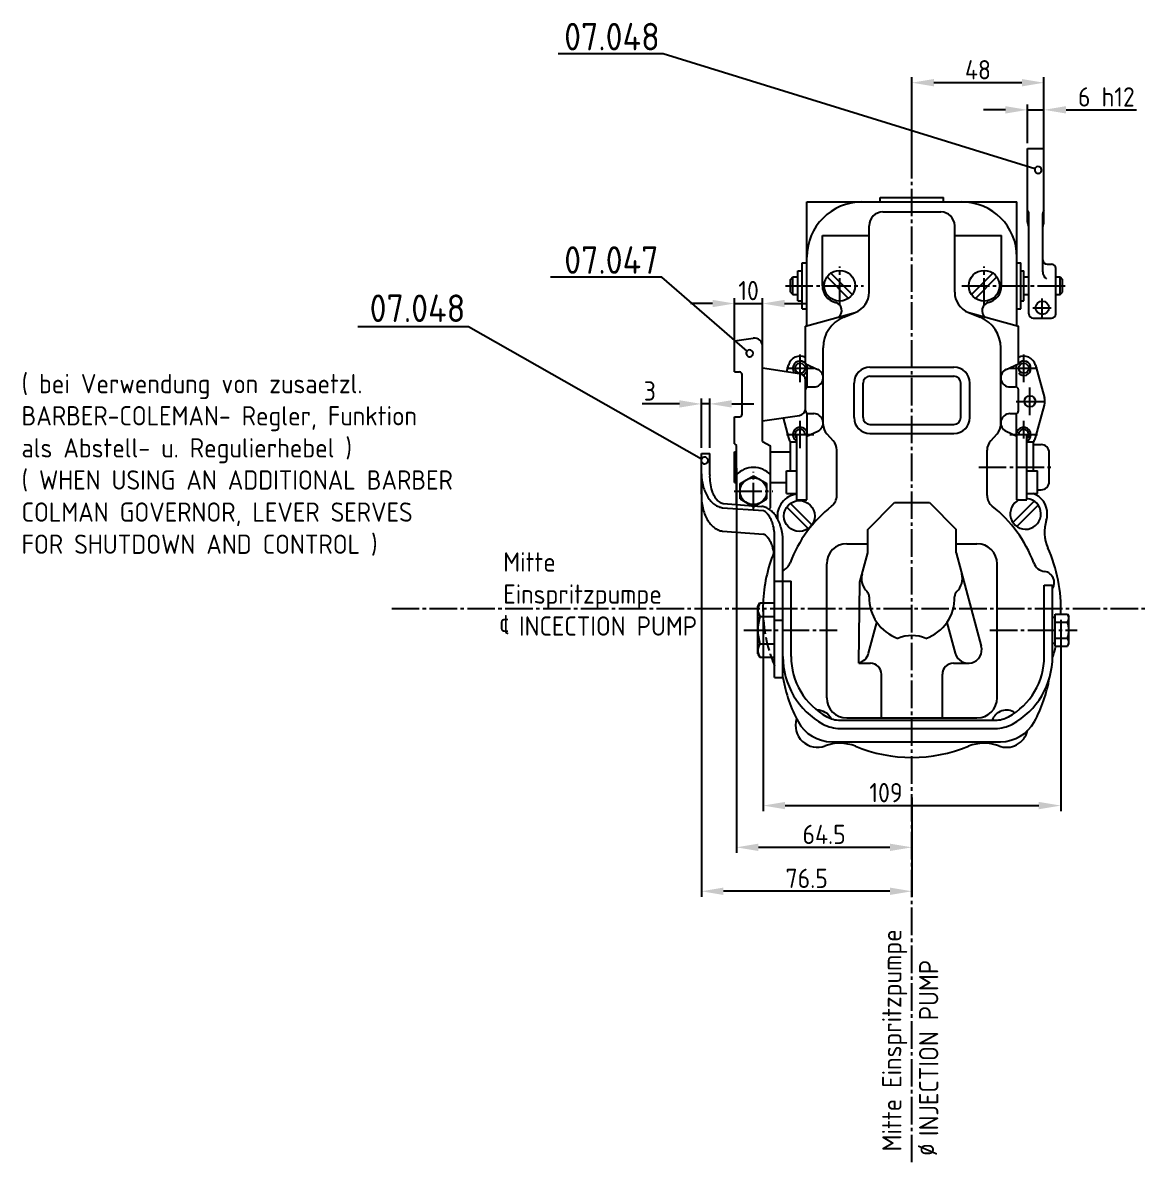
# Model space of a CAD drawing. Extents: x 332 to 10230, y 47 to 4650.
# Drawn here: x 6163.8 to 6569.5, y 2602.5 to 3016.5 of the extents above; entities that cross this region are included whole.
import ezdxf
from ezdxf.enums import TextEntityAlignment as Align

# ---------------------------------------------------------------- set-up
doc = ezdxf.new("R2010")
doc.units = 0
doc.linetypes.add('GEN3', pattern=[6.25, 5, -1.25])
doc.linetypes.add('GEN7', pattern=[13.75, 10, -1.25, 1.25, -1.25])
doc.layers.get('0').update_dxf_attribs({"linetype": 'CONTINUOUS'})
doc.layers.get('DEFPOINTS').update_dxf_attribs({"linetype": 'CONTINUOUS'})
for name, color, linetype in [('06_011-0', 7, 'CONTINUOUS'), ('06_011-3', 6, 'GEN3'), ('06_011-7', 4, 'GEN7'), ('5', 3, 'CONTINUOUS'), ('6', 2, 'CONTINUOUS')]:
    doc.layers.add(name, color=color, linetype=linetype)
doc.styles.get("Standard").update_dxf_attribs({"font": 'geniso.shx'})
doc.dimstyles.new('GEN-ISO', dxfattribs={"dimtxt": 3.5, "dimasz": 4, "dimexe": 1, "dimexo": 1, "dimgap": 0.6, "dimtad": 1, "dimtxsty": 'STANDARD', "dimcen": 0, "dimclrd": 256, "dimclre": 256, "dimclrt": 2, "dimazin": 3, "dimtp": 0.1, "dimtm": 0.1, "dimtfac": 0.71, "dimtdec": 3, "dimtmove": 0, "dimatfit": 3, "dimtzin": 0})

# ---------------------------------------------------------------- blocks, each defined once
blk = doc.blocks.new('*D33')
at = {"linetype": 'BYBLOCK'}
for p, q in [((4296.369618, 174.120132), (4288.369618, 174.120132)), ((4304.369618, 162.046595), (4304.369618, 176.120132)), ((4304.369618, 174.120132), (4310.369618, 174.120132)), ((4310.369618, 162.046595), (4310.369618, 176.120132)), ((4318.369618, 174.120132), (4343.985289, 174.120132))]:
    blk.add_line(p, q, dxfattribs=at)
for points in [[(4296.369618, 175.453465), (4296.369618, 172.786798), (4304.369618, 174.120132)], [(4318.369618, 175.453465), (4318.369618, 172.786798), (4310.369618, 174.120132)]]:
    blk.add_solid(points, dxfattribs=at)
at = {"layer": 'DEFPOINTS', "color": 0, "linetype": 'BYBLOCK'}
for p in [(4304.369618, 174.120132), (4304.369618, 160.046595), (4310.369618, 160.046595)]:
    blk.add_point(p, dxfattribs=at)
at = {"color": 2, "linetype": 'BYBLOCK', "insert": (4333.036204, 178.820821), "char_height": 7, "attachment_point": 5}
blk.add_mtext('6{}{\\C2; h12}', dxfattribs=at)
blk = doc.blocks.new('*D34')
at = {"linetype": 'BYBLOCK'}
for p, q in [((4262.369618, 150.845763), (4262.369618, 185.981718)), ((4302.369618, 183.981718), (4270.369618, 183.981718)), ((4310.369618, 159.806677), (4310.369618, 185.981718))]:
    blk.add_line(p, q, dxfattribs=at)
for points in [[(4270.369618, 185.315051), (4270.369618, 182.648384), (4262.369618, 183.981718)], [(4302.369618, 185.315051), (4302.369618, 182.648384), (4310.369618, 183.981718)]]:
    blk.add_solid(points, dxfattribs=at)
at = {"layer": 'DEFPOINTS', "color": 0, "linetype": 'BYBLOCK'}
for p in [(4262.369618, 183.981718), (4310.369618, 157.806677), (4262.369618, 148.845763)]:
    blk.add_point(p, dxfattribs=at)
at = {"color": 2, "linetype": 'BYBLOCK', "insert": (4286.369618, 188.681718), "char_height": 7, "attachment_point": 5}
blk.add_mtext('48', dxfattribs=at)
blk = doc.blocks.new('*D35')
at = {"linetype": 'BYBLOCK'}
for p, q in [((4189.912618, 103.743477), (4181.912618, 103.743477)), ((4197.912618, 89.606295), (4197.912618, 105.743477)), ((4197.912618, 103.743477), (4208.114618, 103.743477)), ((4208.114618, 87.566117), (4208.114618, 105.743477)), ((4216.114618, 103.743477), (4224.114618, 103.743477))]:
    blk.add_line(p, q, dxfattribs=at)
for points in [[(4189.912618, 105.07681), (4189.912618, 102.410143), (4197.912618, 103.743477)], [(4216.114618, 105.07681), (4216.114618, 102.410143), (4208.114618, 103.743477)]]:
    blk.add_solid(points, dxfattribs=at)
at = {"layer": 'DEFPOINTS', "color": 0, "linetype": 'BYBLOCK'}
for p in [(4208.114618, 103.743477), (4197.912618, 87.606295), (4208.114618, 85.566117)]:
    blk.add_point(p, dxfattribs=at)
at = {"color": 2, "linetype": 'BYBLOCK', "insert": (4203.013618, 108.443477), "char_height": 7, "attachment_point": 5}
blk.add_mtext('10', dxfattribs=at)
blk = doc.blocks.new('*D36')
at = {"linetype": 'BYBLOCK'}
for p, q in [((4177.869618, 67.268481), (4164.379668, 67.268481)), ((4185.869618, 51.285595), (4185.869618, 69.268481)), ((4188.869618, 67.268481), (4185.869618, 67.268481)), ((4188.869618, 51.285595), (4188.869618, 69.268481)), ((4196.869618, 67.268481), (4204.869618, 67.268481))]:
    blk.add_line(p, q, dxfattribs=at)
for points in [[(4177.869618, 68.601815), (4177.869618, 65.935148), (4185.869618, 67.268481)], [(4196.869618, 68.601815), (4196.869618, 65.935148), (4188.869618, 67.268481)]]:
    blk.add_solid(points, dxfattribs=at)
at = {"layer": 'DEFPOINTS', "color": 0, "linetype": 'BYBLOCK'}
for p in [(4185.869618, 67.268481), (4185.869618, 49.285595), (4188.869618, 49.285595)]:
    blk.add_point(p, dxfattribs=at)
at = {"color": 2, "linetype": 'BYBLOCK', "insert": (4167.124643, 71.968481), "char_height": 7, "attachment_point": 5}
blk.add_mtext('3', dxfattribs=at)
blk = doc.blocks.new('*D37')
at = {"linetype": 'BYBLOCK'}
for p, q in [((6423.140297, 2854.638324), (6423.140297, 2714.904434)), ((6486.943297, 2734.961497), (6486.943297, 2714.904434)), ((6431.140297, 2716.904434), (6478.943297, 2716.904434))]:
    blk.add_line(p, q, dxfattribs=at)
for points in [[(6431.140297, 2718.237767), (6431.140297, 2715.5711), (6423.140297, 2716.904434)], [(6478.943297, 2718.237767), (6478.943297, 2715.5711), (6486.943297, 2716.904434)]]:
    blk.add_solid(points, dxfattribs=at)
at = {"layer": 'DEFPOINTS', "color": 0, "linetype": 'BYBLOCK'}
for p in [(6423.140297, 2856.638324), (6486.943297, 2736.961497), (6486.943297, 2716.904434)]:
    blk.add_point(p, dxfattribs=at)
at = {"color": 2, "linetype": 'BYBLOCK', "insert": (6455.041797, 2721.604434), "char_height": 7, "attachment_point": 5}
blk.add_mtext('64.5', dxfattribs=at)
blk = doc.blocks.new('*D38')
at = {"linetype": 'BYBLOCK'}
for p, q in [((6410.443297, 2851.557637), (6410.443297, 2698.939228)), ((6486.943297, 2732.992718), (6486.943297, 2698.939228)), ((6478.943297, 2700.939228), (6418.443297, 2700.939228))]:
    blk.add_line(p, q, dxfattribs=at)
for points in [[(6418.443297, 2702.272562), (6418.443297, 2699.605895), (6410.443297, 2700.939228)], [(6478.943297, 2702.272562), (6478.943297, 2699.605895), (6486.943297, 2700.939228)]]:
    blk.add_solid(points, dxfattribs=at)
at = {"layer": 'DEFPOINTS', "color": 0, "linetype": 'BYBLOCK'}
for p in [(6410.443297, 2853.557637), (6486.943297, 2734.992718), (6410.443297, 2700.939228)]:
    blk.add_point(p, dxfattribs=at)
at = {"color": 2, "linetype": 'BYBLOCK', "insert": (6448.693297, 2705.639228), "char_height": 7, "attachment_point": 5}
blk.add_mtext('76.5', dxfattribs=at)
blk = doc.blocks.new('*D39')
at = {"linetype": 'BYBLOCK'}
for p, q in [((6432.852961, 2803.698373), (6432.852961, 2730.075401)), ((6541.029272, 2799.599462), (6541.029272, 2730.075401)), ((6440.852961, 2732.075401), (6533.029272, 2732.075401))]:
    blk.add_line(p, q, dxfattribs=at)
for points in [[(6440.852961, 2733.408734), (6440.852961, 2730.742068), (6432.852961, 2732.075401)], [(6533.029272, 2733.408734), (6533.029272, 2730.742068), (6541.029272, 2732.075401)]]:
    blk.add_solid(points, dxfattribs=at)
at = {"layer": 'DEFPOINTS', "color": 0, "linetype": 'BYBLOCK'}
for p in [(6432.852961, 2805.698373), (6541.029272, 2801.599462), (6541.029272, 2732.075401)]:
    blk.add_point(p, dxfattribs=at)
at = {"color": 2, "linetype": 'BYBLOCK', "insert": (6477.530111, 2736.775401), "char_height": 7, "attachment_point": 5}
blk.add_mtext('109', dxfattribs=at)

msp = doc.modelspace()

# ---------------------------------------------------------------- linework, layer by layer
at = {"layer": '06_011-0'}
for p, q in [((6528.943297, 2970.809462), (6534.943297, 2970.809462)), ((6528.943297, 2944.097462), (6528.943297, 2970.809462)), ((6534.943297, 2944.097462), (6534.943297, 2970.809462)), ((6475.460297, 2953.014462), (6498.427297, 2953.014462)), ((6475.460297, 2951.411462), (6475.460297, 2953.014462)), ((6498.427297, 2951.411462), (6498.427297, 2953.014462)), ((6448.777297, 2951.411462), (6525.110297, 2951.411462)), ((6448.777297, 2906.462462), (6448.777297, 2951.411462)), ((6525.110297, 2906.462462), (6525.110297, 2951.411462)), ((6476.405297, 2947.782462), (6497.482297, 2947.782462)), ((6529.414297, 2910.786462), (6529.414297, 2947.215462)), ((6534.473297, 2926.028462), (6534.473297, 2947.215462)), ((6471.405297, 2918.664462), (6471.405297, 2942.782462)), ((6502.482297, 2918.664462), (6502.482297, 2942.782462)), ((6454.401297, 2939.247462), (6471.405297, 2939.247462)), ((6454.401297, 2920.968462), (6454.401297, 2939.247462)), ((6502.482297, 2939.247462), (6519.486297, 2939.247462)), ((6519.486297, 2920.968462), (6519.486297, 2939.247462)), ((6447.076297, 2929.306462), (6448.777297, 2929.306462)), ((6447.076297, 2912.629462), (6447.076297, 2929.306462)), ((6525.110297, 2929.306462), (6526.537297, 2929.306462)), ((6526.537297, 2912.629462), (6526.537297, 2929.306462)), ((6536.053297, 2928.783462), (6537.644297, 2928.783462)), ((6539.224297, 2910.786462), (6539.224297, 2927.203462)), ((6442.760297, 2923.289462), (6443.675297, 2924.205462)), ((6442.760297, 2918.646462), (6442.760297, 2923.289462)), ((6443.675297, 2924.205462), (6445.507297, 2924.205462)), ((6443.675297, 2917.730462), (6443.675297, 2924.205462)), ((6445.507297, 2926.429462), (6447.076297, 2926.429462)), ((6445.507297, 2915.507462), (6445.507297, 2926.429462)), ((6456.100297, 2924.145462), (6463.869297, 2916.376462)), ((6457.514297, 2925.560462), (6465.283297, 2917.790462)), ((6457.514297, 2925.560462), (6465.283297, 2917.790462)), ((6457.514297, 2925.560462), (6465.283297, 2917.790462)), ((6508.603297, 2917.790462), (6516.373297, 2925.560462)), ((6510.018297, 2916.376462), (6517.787297, 2924.145462)), ((6526.537297, 2926.429462), (6527.583297, 2926.429462)), ((6527.583297, 2915.507462), (6527.583297, 2926.429462)), ((6527.583297, 2924.205462), (6529.414297, 2924.205462)), ((6539.224297, 2924.205462), (6540.794297, 2924.205462)), ((6540.794297, 2924.205462), (6541.710297, 2923.289462)), ((6540.794297, 2917.730462), (6540.794297, 2924.205462)), ((6541.710297, 2918.646462), (6541.710297, 2923.289462)), ((6442.760297, 2918.646462), (6443.675297, 2917.730462)), ((6443.675297, 2917.730462), (6445.507297, 2917.730462)), ((6445.507297, 2915.507462), (6447.076297, 2915.507462)), ((6526.537297, 2915.507462), (6527.583297, 2915.507462)), ((6527.583297, 2917.730462), (6529.414297, 2917.730462)), ((6539.224297, 2917.730462), (6540.794297, 2917.730462)), ((6540.794297, 2917.730462), (6541.710297, 2918.646462)), ((6447.076297, 2912.629462), (6448.777297, 2912.629462)), ((6448.253297, 2906.321462), (6466.294297, 2911.202462)), ((6462.154297, 2909.524462), (6466.294297, 2911.202462)), ((6507.476297, 2911.250462), (6511.733297, 2909.524462)), ((6507.593297, 2911.202462), (6525.634297, 2906.321462)), ((6525.110297, 2912.629462), (6526.537297, 2912.629462)), ((6530.994297, 2909.206462), (6537.644297, 2909.206462)), ((6448.253297, 2892.611462), (6448.253297, 2906.321462)), ((6525.634297, 2892.611462), (6525.634297, 2906.321462)), ((6422.486297, 2900.991462), (6429.300297, 2901.880462)), ((6422.486297, 2889.674462), (6422.486297, 2900.991462)), ((6432.688297, 2864.358462), (6432.688297, 2898.905462)), ((6454.662297, 2870.496462), (6454.662297, 2898.403462)), ((6519.224297, 2870.496462), (6519.224297, 2898.403462)), ((6432.688297, 2891.152462), (6446.125297, 2889.129462)), ((6441.434297, 2889.835462), (6442.065297, 2892.142462)), ((6448.253297, 2892.611462), (6452.695297, 2890.592462)), ((6448.907297, 2884.119462), (6448.907297, 2892.314462)), ((6471.681297, 2891.374462), (6502.206297, 2891.374462)), ((6521.192297, 2890.592462), (6525.634297, 2892.611462)), ((6524.980297, 2884.119462), (6524.980297, 2892.314462)), ((6531.822297, 2892.142462), (6535.070297, 2880.268462)), ((6422.486297, 2889.674462), (6424.233297, 2889.674462)), ((6425.233297, 2874.324462), (6425.233297, 2888.674462)), ((6448.253297, 2876.341462), (6448.253297, 2886.657462)), ((6471.681297, 2888.104462), (6502.206297, 2888.104462)), ((6448.253297, 2875.501462), (6448.253297, 2884.180462)), ((6449.253297, 2884.180462), (6451.306297, 2884.180462)), ((6465.911297, 2873.077462), (6465.911297, 2885.604462)), ((6469.181297, 2873.077462), (6469.181297, 2885.604462)), ((6504.706297, 2873.077462), (6504.706297, 2885.604462)), ((6507.976297, 2873.077462), (6507.976297, 2885.604462)), ((6522.581297, 2884.180462), (6524.634297, 2884.180462)), ((6525.634297, 2875.501462), (6525.634297, 2883.180462)), ((6531.822297, 2865.755462), (6535.070297, 2877.629462)), ((6432.688297, 2871.846462), (6446.125297, 2873.869462)), ((6448.907297, 2866.368462), (6448.907297, 2874.501462)), ((6449.253297, 2874.501462), (6451.306297, 2874.501462)), ((6522.581297, 2874.501462), (6524.634297, 2874.501462)), ((6524.980297, 2866.368462), (6524.980297, 2874.501462)), ((6422.486297, 2873.324462), (6424.233297, 2873.324462)), ((6422.486297, 2863.492462), (6422.486297, 2873.324462)), ((6440.094297, 2872.961462), (6442.065297, 2865.755462)), ((6471.681297, 2870.577462), (6502.206297, 2870.577462)), ((6445.127297, 2866.915462), (6448.789297, 2866.915462)), ((6445.127297, 2843.175462), (6445.127297, 2866.915462)), ((6448.789297, 2866.314462), (6452.695297, 2868.090462)), ((6448.789297, 2843.175462), (6448.789297, 2866.915462)), ((6455.994297, 2867.099462), (6458.302297, 2864.606462)), ((6471.681297, 2867.307462), (6502.206297, 2867.307462)), ((6515.585297, 2864.606462), (6517.893297, 2867.099462)), ((6521.192297, 2868.090462), (6525.098297, 2866.314462)), ((6525.098297, 2843.175462), (6525.098297, 2866.915462)), ((6525.098297, 2866.915462), (6528.760297, 2866.915462)), ((6528.760297, 2843.175462), (6528.760297, 2866.915462)), ((6422.486297, 2863.492462), (6423.140297, 2862.974462)), ((6423.140297, 2841.462462), (6423.140297, 2862.974462)), ((6432.688297, 2864.358462), (6435.566297, 2862.782462)), ((6435.566297, 2840.311462), (6435.566297, 2862.782462)), ((6442.772297, 2864.299462), (6445.127297, 2864.299462)), ((6442.772297, 2853.769462), (6442.772297, 2864.299462)), ((6459.633297, 2844.777462), (6459.633297, 2861.209462)), ((6514.254297, 2844.777462), (6514.254297, 2861.209462)), ((6528.760297, 2864.299462), (6531.115297, 2864.299462)), ((6531.115297, 2853.769462), (6531.115297, 2864.299462)), ((6531.115297, 2863.252462), (6533.870297, 2863.252462)), ((6410.443297, 2860.048462), (6413.443297, 2860.048462)), ((6410.443297, 2845.215462), (6410.443297, 2860.048462)), ((6413.443297, 2852.208462), (6413.443297, 2860.048462)), ((6422.486297, 2849.518462), (6422.486297, 2860.571462)), ((6422.486297, 2860.571462), (6423.140297, 2860.571462)), ((6435.566297, 2860.571462), (6442.772297, 2860.571462)), ((6536.870297, 2849.837462), (6536.870297, 2860.252462)), ((6441.333297, 2845.529462), (6441.333297, 2853.769462)), ((6441.333297, 2853.769462), (6445.127297, 2853.769462)), ((6528.760297, 2853.769462), (6532.554297, 2853.769462)), ((6532.554297, 2845.529462), (6532.554297, 2853.769462)), ((6422.486297, 2849.518462), (6423.140297, 2849.518462)), ((6424.478297, 2849.128462), (6429.353297, 2851.943462)), ((6424.478297, 2843.499462), (6424.478297, 2849.128462)), ((6429.353297, 2851.943462), (6434.228297, 2849.128462)), ((6434.228297, 2843.499462), (6434.228297, 2849.128462)), ((6435.566297, 2849.518462), (6441.333297, 2849.518462)), ((6441.333297, 2845.529462), (6445.127297, 2845.529462)), ((6528.760297, 2845.529462), (6532.554297, 2845.529462)), ((6532.554297, 2846.837462), (6533.870297, 2846.837462)), ((6418.112297, 2840.322462), (6432.992297, 2839.245462)), ((6418.328297, 2841.810462), (6432.358297, 2840.794462)), ((6424.478297, 2843.499462), (6429.353297, 2840.685462)), ((6429.353297, 2840.685462), (6434.228297, 2843.499462)), ((6441.438297, 2840.466462), (6449.207297, 2832.697462)), ((6442.852297, 2841.881462), (6450.622297, 2834.111462)), ((6445.127297, 2843.175462), (6448.789297, 2843.175462)), ((6470.882297, 2832.449462), (6480.561297, 2842.259462)), ((6480.561297, 2842.259462), (6493.326297, 2842.259462)), ((6493.326297, 2842.259462), (6503.005297, 2832.449462)), ((6523.645297, 2834.896462), (6531.415297, 2842.665462)), ((6525.060297, 2833.482462), (6532.829297, 2841.251462)), ((6525.098297, 2843.175462), (6528.760297, 2843.175462)), ((6470.882297, 2823.947462), (6470.882297, 2832.449462)), ((6470.882297, 2823.947462), (6470.882297, 2832.449462)), ((6503.005297, 2823.947462), (6503.005297, 2832.449462)), ((6418.096297, 2831.821462), (6432.992297, 2830.743462)), ((6437.044297, 2778.560462), (6437.044297, 2830.180462)), ((6440.043297, 2778.560462), (6440.043297, 2828.442462)), ((6440.043297, 2786.277462), (6440.043297, 2828.442462)), ((6463.295297, 2827.217462), (6470.882297, 2827.217462)), ((6468.014297, 2813.311462), (6470.882297, 2823.947462)), ((6503.005297, 2827.217462), (6510.592297, 2827.217462)), ((6503.005297, 2823.947462), (6512.161297, 2789.987462)), ((6455.970297, 2771.235462), (6455.970297, 2819.892462)), ((6517.916297, 2771.235462), (6517.916297, 2819.892462)), ((6437.044297, 2813.614462), (6440.043297, 2813.614462)), ((6440.043297, 2813.614462), (6443.043297, 2813.614462)), ((6443.043297, 2786.277462), (6443.043297, 2813.614462)), ((6467.613297, 2783.792462), (6468.014297, 2813.311462)), ((6535.043297, 2812.175462), (6538.043297, 2812.175462)), ((6535.043297, 2786.277462), (6535.043297, 2812.175462)), ((6538.043297, 2786.277462), (6538.043297, 2812.175462)), ((6430.943297, 2804.375462), (6431.707297, 2805.698462)), ((6430.943297, 2787.275462), (6430.943297, 2804.375462)), ((6431.707297, 2805.698462), (6437.044297, 2805.698462)), ((6431.707297, 2800.762462), (6437.044297, 2800.762462)), ((6437.044297, 2799.488462), (6440.043297, 2799.488462)), ((6538.043297, 2800.599462), (6538.943297, 2800.599462)), ((6538.943297, 2801.599462), (6543.497297, 2801.599462)), ((6538.943297, 2790.052462), (6538.943297, 2801.599462)), ((6543.497297, 2801.599462), (6543.943297, 2800.825462)), ((6543.943297, 2790.825462), (6543.943297, 2800.825462)), ((6471.218297, 2787.428462), (6474.229297, 2798.595462)), ((6471.218297, 2787.428462), (6474.229297, 2798.595462)), ((6499.658297, 2798.595462), (6502.669297, 2787.428462)), ((6538.943297, 2798.712462), (6543.497297, 2798.712462)), ((6431.707297, 2790.889462), (6437.044297, 2790.889462)), ((6538.043297, 2791.052462), (6538.943297, 2791.052462)), ((6538.943297, 2792.939462), (6543.497297, 2792.939462)), ((6543.497297, 2790.052462), (6543.943297, 2790.825462)), ((6430.943297, 2787.275462), (6431.707297, 2785.953462)), ((6538.943297, 2790.052462), (6543.497297, 2790.052462)), ((6431.707297, 2785.953462), (6437.044297, 2785.953462)), ((6467.613297, 2783.792462), (6471.852297, 2783.792462)), ((6502.035297, 2783.792462), (6507.415297, 2783.792462)), ((6437.044297, 2778.560462), (6440.043297, 2778.560462)), ((6475.852297, 2763.910462), (6475.852297, 2779.792462)), ((6498.035297, 2763.910462), (6498.035297, 2779.792462)), ((6460.845297, 2763.117462), (6517.242297, 2763.117462)), ((6463.295297, 2763.910462), (6510.592297, 2763.910462)), ((6460.845297, 2760.117462), (6517.242297, 2760.117462)), ((6457.841297, 2755.277462), (6519.161297, 2755.277462))]:
    msp.add_line(p, q, dxfattribs=at)
for points in [[(6410.444297, 2852.630462, 0.06), (6411.100297, 2848.041462, 0.072), (6412.749297, 2844.164462, 0.045), (6413.886297, 2842.648462, 0.053), (6415.185297, 2841.480462, 0.061), (6416.606297, 2840.697462, 0.068), (6418.103297, 2840.323462)], [(6413.444297, 2852.208462, 0.041), (6413.593297, 2849.318462, 0.048), (6414.247297, 2846.502462, 0.038), (6414.932297, 2844.887462), (6415.327297, 2844.198462), (6415.745297, 2843.596462, 0.069), (6416.874297, 2842.460462, 0.124), (6418.329297, 2841.817462)], [(6410.444297, 2845.215462, 0.062), (6410.913297, 2840.290462, 0.035), (6411.583297, 2838.046462, 0.039), (6412.514297, 2836.055462, 0.046), (6413.676297, 2834.385462, 0.055), (6415.026297, 2833.095462, 0.064), (6416.517297, 2832.230462, 0.071), (6418.096297, 2831.821462)], [(6440.043297, 2828.442462, 0.06), (6439.386297, 2833.031462, 0.072), (6437.738297, 2836.907462, 0.045), (6436.601297, 2838.423462, 0.053), (6435.302297, 2839.591462, 0.061), (6433.880297, 2840.374462, 0.068), (6432.384297, 2840.748462)], [(6437.044297, 2830.180462, 0.035), (6436.814297, 2832.532462, 0.04), (6436.240297, 2834.823462, 0.038), (6435.555297, 2836.438462), (6435.160297, 2837.127462), (6434.742297, 2837.728462, 0.047), (6433.953297, 2838.587462, 0.07), (6432.992297, 2839.245462)], [(6437.044297, 2820.614462, 0.041), (6436.895297, 2823.504462, 0.048), (6436.240297, 2826.321462, 0.038), (6435.555297, 2827.936462), (6435.160297, 2828.625462), (6434.742297, 2829.226462, 0.047), (6433.953297, 2830.085462, 0.07), (6432.992297, 2830.743462)], [(6440.043297, 2778.560462, 0.037), (6442.239297, 2770.141462, 0.042), (6445.544297, 2762.585462)], [(6531.458297, 2762.585462, 0.042), (6534.765297, 2770.144462, 0.037), (6536.959297, 2778.560462)]]:
    msp.add_lwpolyline(points, format="xyb", dxfattribs=at)
for centre, radius in [((6460.692297, 2920.968462), 5.584), ((6513.195297, 2920.968462), 5.584), ((6534.319297, 2912.956462), 2.423), ((6446.304297, 2890.982462), 1.829), ((6527.583297, 2890.982462), 1.829), ((6529.807297, 2878.948462), 2.001), ((6429.353297, 2846.314462), 4.875), ((6446.030297, 2837.289462), 5.584)]:
    msp.add_circle(centre, radius, dxfattribs=at)
for centre, radius, start, end in [((6468.777297, 2931.411462), 20, 90, 180), ((6505.110297, 2931.411462), 20, 0, 90), ((6527.834297, 2947.215462), 1.58, 0, 45.417), ((6536.053297, 2947.215462), 1.58, 134.583, 180), ((6476.405297, 2942.782462), 5, 90, 180), ((6497.482297, 2942.782462), 5, 0, 90), ((6530.523297, 2944.097462), 1.58, 180, 211.683), ((6533.363297, 2944.097462), 1.58, 328.317, 0), ((6527.834297, 2942.437462), 1.58, 0, 31.683), ((6536.053297, 2942.437462), 1.58, 148.317, 180), ((6536.053297, 2930.363462), 1.58, 180, 270), ((6537.644297, 2927.203462), 1.58, 0, 90), ((6537.473297, 2926.028462), 3, 180, 236.228), ((6460.692297, 2920.968462), 6.291, 180, 256.127), ((6513.195297, 2920.968462), 6.291, 283.873, 0), ((6458.464297, 2911.948462), 3, 307.982, 76.127), ((6463.405297, 2918.664462), 8, 291.101, 0), ((6510.482297, 2918.664462), 8, 180, 247.932), ((6515.423297, 2911.948462), 3, 103.873, 232.018), ((6530.994297, 2910.786462), 1.58, 180, 270), ((6537.644297, 2910.786462), 1.58, 270, 0), ((6466.662297, 2898.403462), 12, 112.068, 180), ((6507.224297, 2898.403462), 12, 0, 67.932), ((6429.688297, 2898.905462), 3, 0, 97.431), ((6446.304297, 2890.982462), 4.394, 63.662, 164.699), ((6527.583297, 2890.982462), 4.394, 15.301, 116.338), ((6446.304297, 2890.982462), 2.629, 42.136, 216.424), ((6446.304297, 2890.982462), 2.629, 293.653, 36.126), ((6451.306297, 2887.537462), 3.356, 270, 65.556), ((6471.681297, 2885.604462), 5.77, 90, 180), ((6502.206297, 2885.604462), 5.77, 0, 90), ((6522.581297, 2887.537462), 3.356, 114.444, 270), ((6527.583297, 2890.982462), 2.629, 222.136, 137.864), ((6424.233297, 2888.674462), 1, 0, 90), ((6445.753297, 2886.657462), 2.5, 0, 81.439), ((6471.681297, 2885.604462), 2.5, 90, 180), ((6502.206297, 2885.604462), 2.5, 0, 90), ((6449.253297, 2883.180462), 1, 90, 180), ((6524.634297, 2883.180462), 1, 0, 90), ((6530.247297, 2878.948462), 5, 344.699, 15.301), ((6424.233297, 2874.324462), 1, 270, 0), ((6445.753297, 2876.341462), 2.5, 278.561, 0), ((6449.253297, 2875.501462), 1, 180, 270), ((6451.306297, 2871.145462), 3.356, 294.444, 90), ((6522.581297, 2871.145462), 3.356, 90, 245.556), ((6524.634297, 2875.501462), 1, 270, 0), ((6446.304297, 2866.915462), 2.629, 340.959, 243.4), ((6459.662297, 2870.496462), 5, 180, 222.797), ((6471.681297, 2873.077462), 5.77, 180, 270), ((6471.681297, 2873.077462), 2.5, 180, 270), ((6502.206297, 2873.077462), 2.5, 270, 0), ((6502.206297, 2873.077462), 5.77, 270, 0), ((6514.224297, 2870.496462), 5, 317.203, 0), ((6527.583297, 2866.915462), 2.629, 296.6, 180), ((6446.304297, 2866.915462), 4.394, 195.301, 216.535), ((6446.304297, 2866.915462), 1.829, 0, 229.938), ((6527.583297, 2866.915462), 1.829, 310.062, 180), ((6527.583297, 2866.915462), 4.394, 323.465, 344.699), ((6454.633297, 2861.209462), 5, 0, 42.797), ((6519.254297, 2861.209462), 5, 137.203, 180), ((6533.870297, 2860.252462), 3, 0, 90), ((6429.353297, 2846.314462), 8.639, 44.013, 135.987), ((6533.870297, 2849.837462), 3, 270, 0), ((6446.030297, 2837.289462), 8, 96.482, 187.088), ((6454.633297, 2844.777462), 5, 308.192, 0), ((6519.254297, 2844.777462), 5, 180, 231.808), ((6528.237297, 2838.074462), 7.917, 0, 70.333), ((6429.353297, 2846.314462), 8.639, 310.934, 315.987), ((6486.943297, 2803.706462), 47.257, 128.192, 159.453), ((6486.943297, 2803.706462), 47.257, 20.547, 51.808), ((6528.237297, 2838.074462), 5.584, 114.002, 84.624), ((6528.237297, 2838.074462), 7.917, 342.539, 0), ((6549.145297, 2831.497462), 14, 162.539, 204.075), ((6486.943297, 2803.706462), 54.127, 157.871, 177.891), ((6463.295297, 2819.892462), 7.325, 90, 180), ((6510.592297, 2819.892462), 7.325, 0, 90), ((6486.943297, 2803.706462), 54.127, 357.769, 24.075), ((6438.011297, 2822.047462), 5, 293.988, 339.453), ((6535.876297, 2822.047462), 5, 200.547, 262.414), ((6475.175297, 2814.599462), 6.579, 164.912, 226.389), ((6498.712297, 2814.599462), 6.579, 313.611, 15.088), ((6534.688297, 2813.125462), 4, 327.021, 82.414), ((6468.913297, 2808.026462), 2.5, 358.411, 46.389), ((6486.943297, 2807.526462), 15.538, 178.411, 250.888), ((6486.943297, 2807.526462), 15.538, 289.112, 1.589), ((6504.974297, 2808.026462), 2.5, 133.611, 181.589), ((6435.314297, 2803.230462), 4.37, 145.616, 214.384), ((6447.280297, 2795.825462), 16.336, 162.412, 197.588), ((6541.388297, 2800.155462), 2.556, 325.616, 34.384), ((6534.390297, 2795.825462), 9.553, 342.412, 17.588), ((6435.314297, 2788.421462), 4.37, 145.616, 214.384), ((6486.943297, 2780.653462), 13.211, 67.351, 112.649), ((6541.388297, 2791.495462), 2.556, 325.616, 34.384), ((6466.472297, 2788.707462), 4.915, 283.452, 344.912), ((6507.415297, 2788.707462), 4.915, 195.088, 15.088), ((6486.943297, 2803.706462), 54.127, 340.747, 345.389), ((6486.943297, 2803.706462), 54.127, 199.147, 202.795), ((6468.043297, 2786.277462), 28, 180, 241.322), ((6468.043297, 2786.277462), 25, 180, 241.322), ((6471.852297, 2779.792462), 4, 0, 90), ((6502.035297, 2779.792462), 4, 90, 180), ((6510.043297, 2786.277462), 25, 298.678, 0), ((6510.043297, 2786.277462), 28, 298.678, 0), ((6463.295297, 2771.235462), 7.325, 180, 270), ((6510.592297, 2771.235462), 7.325, 270, 0), ((6452.582297, 2761.163462), 5.584, 26.642, 91.479), ((6521.305297, 2761.163462), 5.584, 56.329, 159.522), ((6452.582297, 2761.163462), 7.917, 162.444, 290.82), ((6457.841297, 2769.277462), 14, 208.555, 270), ((6460.845297, 2773.117462), 13, 241.322, 270), ((6460.845297, 2773.117462), 10, 241.322, 270), ((6517.242297, 2773.117462), 10, 270, 298.678), ((6517.242297, 2773.117462), 13, 270, 298.678), ((6519.161297, 2769.277462), 14, 270, 331.445), ((6521.305297, 2761.163462), 7.917, 249.18, 346.556), ((6460.728297, 2739.743462), 15, 67.714, 110.82), ((6486.943297, 2803.706462), 54.127, 247.714, 292.286), ((6513.159297, 2739.743462), 15, 69.18, 112.286)]:
    msp.add_arc(centre, radius, start, end, dxfattribs=at)
at = {"layer": '06_011-3'}
msp.add_arc((6486.943297, 2803.706462), 54.127, 177.891, 199.147, dxfattribs=at)
at = {"layer": '06_011-7'}
for p, q in [((6486.943297, 2602.487085), (6486.943297, 2961.887462)), ((6460.692297, 2913.741462), (6460.692297, 2927.998462)), ((6513.195297, 2913.741462), (6513.195297, 2927.998462)), ((6440.994297, 2920.968462), (6469.312297, 2920.968462)), ((6505.086297, 2920.968462), (6543.279297, 2920.968462)), ((6534.319297, 2909.375462), (6534.319297, 2916.364462)), ((6530.899297, 2912.956462), (6537.576297, 2912.956462)), ((6446.304297, 2885.982462), (6446.304297, 2895.982462)), ((6527.583297, 2885.982462), (6527.583297, 2895.982462)), ((6441.304297, 2890.982462), (6451.304297, 2890.982462)), ((6522.583297, 2890.982462), (6532.583297, 2890.982462)), ((6529.807297, 2873.948462), (6529.807297, 2883.948462)), ((6524.807297, 2878.948462), (6534.807297, 2878.948462)), ((6446.304297, 2861.915462), (6446.304297, 2871.915462)), ((6527.583297, 2865.476462), (6527.583297, 2871.915462)), ((6441.304297, 2866.915462), (6451.304297, 2866.915462)), ((6522.583297, 2866.915462), (6532.583297, 2866.915462)), ((6429.353297, 2839.314462), (6429.353297, 2853.314462)), ((6511.233297, 2855.045462), (6538.505297, 2855.045462)), ((6422.353297, 2846.314462), (6436.353297, 2846.314462)), ((6297.878297, 2803.706462), (6610.761297, 2803.706462)), ((6425.887297, 2795.825462), (6459.764297, 2795.825462)), ((6515.288297, 2795.825462), (6546.942297, 2795.825462))]:
    msp.add_line(p, q, dxfattribs=at)
at = {"layer": '5'}
for points in [[(6531.622881, 2963.406834, 1), (6534.0108, 2962.66667, 1), (6531.622881, 2963.406834), (6396.517858, 3005.284251), (6358.392182, 3005.284251)], [(6427.039687, 2897.231085, 1), (6428.928632, 2895.593439, 1), (6427.039687, 2897.231085), (6396.048223, 2924.099527), (6355.577907, 2924.099527)], [(6410.445218, 2857.910838, 1), (6412.777927, 2857.011689, 1), (6410.445218, 2857.910838), (6325.837857, 2906.082113), (6285.62333, 2906.082113)]]:
    msp.add_lwpolyline(points, format="xyb", dxfattribs=at)

# ---------------------------------------------------------------- texts
at = {"layer": '6', "color": 7}
for s, p in [('07.048', (6395.317858, 3006.484251)), ('07.047', (6394.848223, 2925.299527)), ('07.048', (6324.637857, 2907.791773))]:
    msp.add_text(s, height=10, dxfattribs=at).set_placement(p, align=Align.RIGHT)
at = {"layer": '6', "char_height": 7, "attachment_point": 1}
for s, insert, width in [('{( bei Verwendung von zusaetzl. BARBER-COLEMAN- Regler, Funktion als Abstell- u. Regulierhebel )}\\P{( WHEN USING AN ADDITIONAL BARBER COLMAN GOVERNOR, LEVER SERVES FOR SHUTDOWN AND CONTROL )}', (6163.361221, 2888.895823), 156.98301), ('{Mitte }\\P{Einspritzpumpe}\\P', (6338.421884, 2824.098614), 82.016971), ('{c}', (6336.922061, 2802.094322), 4.129182), ('{l}', (6338.328414, 2801.316964), 7.390623), ('{INCECTION PUMP}', (6344.145956, 2800.8118), 78.779469)]:
    msp.add_mtext(s, dxfattribs=dict(at, insert=insert, width=width))
for s, insert, width, rotation in [('{Mitte Einspritzpumpe}', (6476.12238, 2606.404171), 90.097123, 90), ('{INJECTION PUMP}', (6489.544603, 2612.0024), 170.873852, 90), ('{/}', (6496.130224, 2609.191155), 29.292666, 270), ('{o}', (6497.030308, 2609.350294), 20.416116, 270)]:
    msp.add_mtext(s, dxfattribs=dict(at, insert=insert, width=width, rotation=rotation))

# ---------------------------------------------------------------- dimensions: what is measured, and where the dimension line sits
at = {"layer": '5'}
for base, p1, p2, override, picture, middle in [((6486.943297, 2994.744585), (6534.943297, 2968.569544), (6486.943297, 2959.608631), {"dimscale": 2, "dimpost": '<>', "dimtp": 0.3}, '*D34', (6510.943297, 2999.444585)), ((6432.688297, 2914.506344), (6422.486297, 2898.369163), (6432.688297, 2896.328984), {"dimscale": 2, "dimdec": 0, "dimpost": '<>'}, '*D35', (6427.587297, 2919.206344)), ((6410.443297, 2878.031349), (6413.443297, 2860.048462), (6410.443297, 2860.048462), {"dimscale": 2, "dimpost": '<>'}, '*D36', (6391.698322, 2882.731349))]:
    dim = msp.add_linear_dim(base=base, p1=p1, p2=p2, dimstyle='GEN-ISO', override=override, dxfattribs=at)
    dim.commit()
    dim.dimension.update_dxf_attribs({"geometry": picture, "text_midpoint": middle, "insert": (2224.573679, 2810.762867)})
dim = msp.add_linear_dim(base=(6528.943297, 2984.882999), p1=(6534.943297, 2970.809462), p2=(6528.943297, 2970.809462), text='<>{}{\\C2; h12}', dimstyle='GEN-ISO', override={"dimscale": 2, "dimpost": '<>', "dimtp": 0.3}, dxfattribs=at)
dim.commit()
dim.dimension.update_dxf_attribs({"geometry": '*D33', "text_midpoint": (6557.609883, 2984.882999), "dimtype": 160, "insert": (2224.573679, 2810.762867)})
dim = msp.add_linear_dim(base=(6410.443297, 2700.939228), p1=(6486.943297, 2734.992718), p2=(6410.443297, 2853.557637), dimstyle='GEN-ISO', override={"dimscale": 2, "dimdec": 1, "dimpost": '<>'}, dxfattribs=at)
dim.commit()
dim.dimension.update_dxf_attribs({"geometry": '*D38', "text_midpoint": (6448.693297, 2705.639228)})
dim = msp.add_linear_dim(base=(6486.943297, 2716.904434), p1=(6423.140297, 2856.638324), p2=(6486.943297, 2736.961497), text='64.5', dimstyle='GEN-ISO', override={"dimscale": 2, "dimdec": 0, "dimpost": '<>'}, dxfattribs=at)
dim.commit()
dim.dimension.update_dxf_attribs({"geometry": '*D37', "text_midpoint": (6455.041797, 2721.604434)})
dim = msp.add_linear_dim(base=(6541.029272, 2732.075401), p1=(6432.852961, 2805.698373), p2=(6541.029272, 2801.599462), text='109', dimstyle='GEN-ISO', override={"dimscale": 2, "dimdec": 0, "dimpost": '<>'}, dxfattribs=at)
dim.commit()
dim.dimension.update_dxf_attribs({"geometry": '*D39', "text_midpoint": (6477.530111, 2732.075401), "dimtype": 160})

doc.saveas('drawing.dxf')
